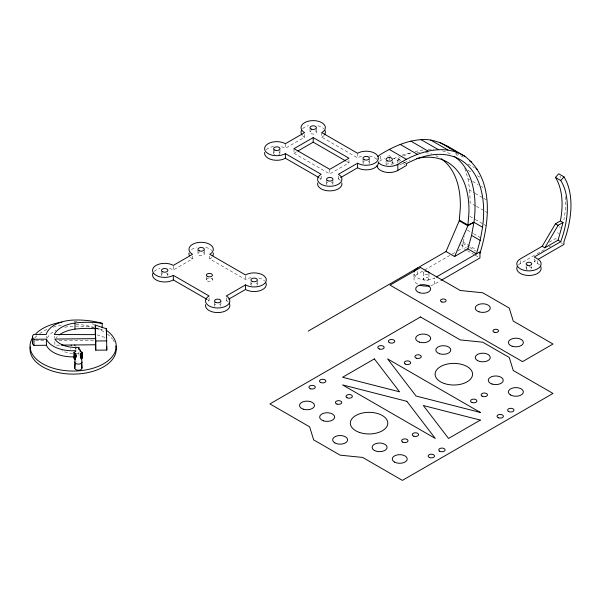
<?xml version="1.0" encoding="UTF-8"?>
<svg xmlns="http://www.w3.org/2000/svg" width="601" height="601" viewBox="0 0 601 601"><rect width="100%" height="100%" fill="white"/><g stroke="black" fill="none" stroke-linecap="round" stroke-linejoin="round"><path stroke-width="0.45" stroke-dasharray="3 2.25" d="M389.238 159.874L389.238 155.531L387.668 156.433M75.966 361.682L75.809 360.525M397.839 163.111L397.847 158.679A113.213 65.366 -60 0 1 400.228 157.447M466.646 250.256L462.732 248.003L462.732 243.397L464.626 236.516M281.433 146.764A12.178 7.032 0 0 1 285.385 148.289L304.594 137.201L304.594 132.611M293.994 148.672L293.994 153.263L296.398 151.873M293.994 153.263L329.761 173.914L348.971 162.826L348.971 159.152M169.369 268.459A12.178 7.032 0 0 1 173.321 269.984L192.523 258.896L192.523 255.222M340.309 180.338A12.178 7.032 0 0 0 338.371 178.88L339.971 177.956M379.577 161.196A12.178 7.032 0 0 1 380.628 160.497L384.542 158.243M228.245 302.033A12.178 7.032 0 0 0 226.307 300.575L227.907 299.651M417.522 284.04A12.178 7.032 0 0 1 417.522 274.101L451.434 254.524M452.237 254.058L454.656 252.66M457.887 250.797L462.732 248.003M430.797 285.565A12.178 7.032 0 0 0 434.748 284.04L440.398 280.78M549.209 242.218L555.444 238.62L558.096 240.152M518.408 264.928A12.178 7.032 0 0 1 520.338 263.478L536.31 254.253M537.106 253.795L545.092 249.182M549.089 246.876L550.681 245.959M539.495 264.928A12.178 7.032 0 0 0 537.564 263.478L534.266 261.57L537.474 259.715M393.46 158.799L398.523 156.463M399.537 164.937L407.14 161.429A104.597 60.393 -60 0 1 409.732 160.49M59.476 345.132L54.849 345.177L54.849 341.676M75.726 353.613L78.866 353.576L78.926 355.461L78.926 350.21M35.594 340.549L45.33 340.587M58.988 340.632L94.522 340.752M96.979 334.84L105.573 337.664M456.099 153.037L464.716 158.003M468.141 164.065L474.399 167.687M467.954 170.278L471.868 172.54M477.344 175.702L479.696 177.062M559.088 226.78L560.417 227.546M464.821 168.475L467.991 178.752L469.554 179.661M472.687 181.464L478.163 184.635M481.296 186.438L482.858 187.339M557.443 232.685L558.765 233.451M560.943 242.654L562.453 243.533M467.991 178.752L469.757 190.216L474.459 192.929M475.241 193.379L483.069 197.902M483.85 198.353L486.983 200.163M397.847 158.679L403.324 161.842M404.112 162.3L406.456 163.652M397.832 158.98L400.972 160.783M401.753 161.233L405.675 163.495M399.402 161.406L393.925 158.243M402.535 163.217L404.886 164.569M475.586 205.827L470.102 202.665L469.757 190.216M476.368 206.278L487.328 212.604M391.582 162.097L397.066 165.26M469.802 216.33L474.497 219.042M475.278 219.493L483.106 224.015M483.888 224.466L486.239 225.826M321.813 132.611L321.813 137.201L357.58 157.853A12.178 7.032 0 0 1 363.042 156.035M467.3 230.093L472.777 233.256M473.565 233.706L480.605 237.778M346.529 161.414L348.971 162.826M462.732 241.88L476.037 249.565M462.732 243.397L468.998 247.011M469.779 247.462L476.037 251.083M460.817 244.795L466.301 247.958M467.428 250.715L474.474 254.779M475.256 255.23L478.388 257.04M319.529 177.949L321.152 178.88A12.178 7.032 0 0 0 319.214 180.338M209.749 256.139L209.749 258.896L245.516 279.54A12.178 7.032 0 0 1 250.97 277.722M207.458 299.636L209.088 300.575A12.178 7.032 0 0 0 207.15 302.033M389.238 155.531L390.8 156.433M455.588 153.48L458.21 156.853M559.907 176.025L560.725 177.52M537.564 260.721L537.564 263.478M534.266 258.821L534.266 261.57M531.757 266.611L531.757 268.444M526.138 265.695L526.138 268.444M520.338 260.721L520.338 263.478M434.748 284.04L434.748 277.925A12.178 7.032 0 0 1 421.474 279.45A12.178 7.032 0 0 1 413.961 272.952L413.961 279.074M428.949 273.823L428.949 279.074A2.81 1.623 0 0 1 424.734 280.479A2.81 1.623 0 0 1 424.734 277.662A2.81 1.623 0 0 1 428.949 279.074M423.329 272.952L423.329 279.074M417.522 271.479L417.522 274.101M392.423 161.098L392.423 164.599M386.052 161.098L386.052 165.47M380.628 156.132L380.628 160.497M369.375 159.152L369.375 162.826M363.012 159.152L363.012 162.826M357.58 153.263L357.58 157.853M338.371 176.131L338.371 178.88M332.946 180.187L332.946 183.853M329.761 169.324L329.761 173.914M326.576 180.187L326.576 183.853M321.152 176.131L321.152 178.88M316.389 128.561L316.389 132.228M310.018 128.561L310.018 132.228M285.385 143.699L285.385 148.289M279.961 149.589L279.961 153.263M273.59 149.589L273.59 153.263M257.311 280.84L257.311 284.513M250.94 281.764L250.94 284.513M245.516 275.874L245.516 279.54M226.307 297.818L226.307 300.575M220.883 300.958L220.883 305.548M214.512 301.875L214.512 305.548M212.416 277.895L212.416 279.735M209.088 297.818L209.088 300.575M206.421 276.978L206.421 279.735M204.317 250.249L204.317 253.922M197.954 250.249L197.954 253.922M173.321 266.311L173.321 269.984M167.889 273.117L167.889 274.95M161.519 271.284L161.519 274.95M75.951 346.476L75.951 349.226A2.81 1.623 0 0 0 75.734 348.61M75.726 347.491L75.726 349.241M54.315 336.244L54.315 337.995M46.217 336.214L46.217 337.965M47.276 338.01A29.584 17.076 0 0 1 55.998 330.347M64.803 327.282A29.584 17.076 0 0 1 74.036 326.155M75.673 326.125A56.697 32.732 0 0 1 93.463 327.492M96.438 328.056A56.697 32.732 0 0 1 102.2 329.476A60.776 35.091 0 0 0 96.22 328.777M56.066 337.905A28.164 16.257 0 0 1 57.253 336.628M72.729 353.478A22.598 13.042 0 0 1 61.828 350.736M34.745 337.935A43.092 24.874 0 0 1 36.999 335.681M39.651 333.57A43.092 24.874 0 0 1 46.908 329.491M53.241 327.162A43.092 24.874 0 0 1 61.986 325.201M75.959 324.405A43.092 24.874 0 0 1 93.869 327.417M96.288 328.244A43.092 24.874 0 0 1 105.16 332.578M107.324 334.081A43.092 24.874 0 0 1 112.507 339.107M112.95 339.708A43.092 24.874 0 0 1 114.37 342.007M74.081 321.295A43.092 24.874 0 0 1 78.761 321.505M92.193 323.856A43.092 24.874 0 0 1 94.68 324.623M70.332 349.226A2.81 1.623 0 0 1 70.542 348.61M154.164 271.442A12.178 7.032 0 0 1 160.046 268.459M219.29 303.956A3.185 1.841 0 0 1 220.454 306.465M214.94 306.465A3.185 1.841 0 0 1 215.759 304.091M256.064 283.056A3.185 1.841 0 0 1 256.882 285.43M251.368 285.43A3.185 1.841 0 0 1 252.533 282.921M203.078 252.465A3.185 1.841 0 0 1 203.484 255.162A3.185 1.841 0 0 1 198.788 255.162A3.185 1.841 0 0 1 199.194 252.465M166.642 273.493A3.185 1.841 0 0 1 167.649 275.656M161.767 275.656A3.185 1.841 0 0 1 162.766 273.493M211.68 257.438A12.178 7.032 0 0 1 209.749 258.896M192.523 258.896A12.178 7.032 0 0 1 190.592 257.438M191.479 249.64A12.178 7.032 0 0 1 196.474 247.424M205.797 247.424A12.178 7.032 0 0 1 211.68 250.407M258.783 278.015A12.178 7.032 0 0 1 264.673 280.998M266.228 149.747A12.178 7.032 0 0 1 273.62 146.471M323.751 135.743A12.178 7.032 0 0 1 321.813 137.201M304.594 137.201A12.178 7.032 0 0 1 302.656 135.743M302.656 128.712A12.178 7.032 0 0 1 308.546 125.737M317.861 125.737A12.178 7.032 0 0 1 323.751 128.712M369.345 156.035A12.178 7.032 0 0 1 376.737 159.31M331.354 182.261A3.185 1.841 0 0 1 332.518 184.777M327.004 184.777A3.185 1.841 0 0 1 328.169 182.261M368.135 161.361A3.185 1.841 0 0 1 368.954 163.742M363.432 163.742A3.185 1.841 0 0 1 364.251 161.361M315.142 130.77A3.185 1.841 0 0 1 315.555 133.475A3.185 1.841 0 0 1 310.852 133.475A3.185 1.841 0 0 1 311.265 130.77M278.714 151.805A3.185 1.841 0 0 1 279.713 153.969M279.533 154.179A3.185 1.841 0 0 1 278.714 154.72M274.837 154.72A3.185 1.841 0 0 1 274.244 154.382M273.831 153.969A3.185 1.841 0 0 1 274.837 151.805M427.844 274.236A2.81 1.623 0 0 1 423.908 273.943A2.81 1.623 0 0 1 424.426 271.667M377.06 159.355A12.178 7.032 0 0 1 377.165 158.439M386.158 164.997A3.185 1.841 0 0 1 389.027 163.637A3.185 1.841 0 0 1 392.175 164.772M401.986 155.223A104.597 60.393 -60 0 1 411.625 152.864M416.996 152.293A104.597 60.393 -60 0 1 419.618 152.226M425.531 152.646A104.597 60.393 -60 0 1 431.706 154.051M435.83 155.644A104.597 60.393 -60 0 1 438.182 156.838M403.406 155.929A113.213 65.366 -60 0 1 411.565 152.707M414.968 151.662A113.213 65.366 -60 0 1 423.735 149.844M428.122 149.431A113.213 65.366 -60 0 1 433.742 149.446M442.546 150.889A113.213 65.366 -60 0 1 452.042 154.915M565.451 196.61A84.688 48.891 -60 0 1 563.866 219.936M527.242 269.736A2.81 1.623 0 0 1 526.882 267.355A2.81 1.623 0 0 1 531.021 267.355A2.81 1.623 0 0 1 530.66 269.736M207.3 280.96A2.997 1.728 0 0 0 212.311 280.179A2.997 1.728 0 0 0 208.637 278.06A2.997 1.728 0 0 0 207.3 280.96"/><path stroke-width="0.9" d="M441.202 280.314L479.951 257.942L479.951 251.827L436.349 276.993M102.2 327.725L102.2 323.353A56.697 32.732 0 0 0 74.892 320.025A29.584 17.076 0 0 0 46.217 334.464L33.821 334.426A6.619 3.824 0 0 0 33.972 339.264L46.405 339.144A26.737 15.438 0 0 0 75.816 350.623L75.839 351.247L73.998 352.344L75.531 353.846L75.966 355.567A48.471 27.984 0 0 0 74.832 362.102L74.832 368.225A3.561 2.058 0 0 0 78.453 370.239A3.561 2.058 0 0 0 81.946 368.15L81.946 362.035A52.009 30.027 0 0 0 80.406 355.281L80.752 353.666L82.187 352.261L80.286 351.164L80.249 350.105L78.926 349.339L78.866 347.461L75.726 347.491A22.598 13.042 0 0 1 54.849 339.054L95.582 338.648L95.747 350.173L106.798 350.06L106.43 328.77L95.266 325.096L95.266 334.276M308.238 331.076L446.01 251.534L459.254 220.807L460.313 207.931A104.597 60.393 -60 0 0 441.164 158.694M446.01 251.534L454.619 256.507L467.863 248.859L471.567 235.419L473.956 222.265A113.213 65.366 -60 0 0 454.198 156.305M467.863 248.859L476.473 253.832L480.176 240.385L482.565 227.238A113.213 65.366 -60 0 0 406.456 163.66L406.456 165.47L397.847 170.444A12.178 7.032 0 0 1 384.572 171.969A12.178 7.032 0 0 1 377.06 165.47M563.039 222.468L558.096 240.152L544.844 247.8L542.2 246.267L520.338 258.888A12.178 7.032 0 0 0 520.338 268.827A12.178 7.032 0 0 0 537.564 268.827A12.178 7.032 0 0 0 537.564 258.888L534.266 256.988L560.741 241.677A79.617 45.969 -60 0 0 560.741 180.495L563.971 176.837L558.667 173.779L555.444 177.43A79.617 45.969 -60 0 1 560.387 220.943L563.039 222.468L558.096 225.322L544.844 247.8M479.951 253.344C489.65 221.934 494.33 178.722 464.821 156.29C451.268 148.575 437.566 138.177 421.053 139.657C406.486 140.694 392.911 146.802 380.628 154.382A12.178 7.032 0 0 0 377.984 156.666M454.619 256.507L467.863 225.781L468.923 212.904A104.597 60.393 -60 0 0 416.561 158.544M542.2 246.267L555.444 223.79L560.387 220.943M81.345 359.037L82.187 358.384L82.187 352.261M313.204 137.584L293.994 148.672L329.761 169.324L348.971 158.236L313.204 137.584L313.204 142.174L345.718 160.948M297.998 150.949L313.204 142.174M357.58 163.202L338.371 174.298A12.178 7.032 0 0 1 338.371 184.237A12.178 7.032 0 0 1 321.152 184.237A12.178 7.032 0 0 1 321.152 174.298L285.385 153.646A12.178 7.032 0 0 1 268.166 153.646A12.178 7.032 0 0 1 268.166 143.699A12.178 7.032 0 0 1 285.385 143.699L304.594 132.611A12.178 7.032 0 0 1 304.594 122.672A12.178 7.032 0 0 1 321.813 122.672A12.178 7.032 0 0 1 321.813 132.611L357.58 153.263A12.178 7.032 0 0 1 374.806 153.263A12.178 7.032 0 0 1 374.806 163.202A12.178 7.032 0 0 1 357.58 163.202L357.58 167.792L340.775 177.498M378.69 162.871A12.178 7.032 0 0 0 397.847 164.328C417.162 151.918 443.688 142.97 464.821 156.29M245.516 284.897L226.307 295.985A12.178 7.032 0 0 1 226.307 305.932A12.178 7.032 0 0 1 209.088 305.932A12.178 7.032 0 0 1 209.088 295.985L173.321 275.333A12.178 7.032 0 0 1 156.095 275.333A12.178 7.032 0 0 1 156.095 265.394A12.178 7.032 0 0 1 173.321 265.394L192.523 254.306A12.178 7.032 0 0 1 192.523 244.359A12.178 7.032 0 0 1 209.749 244.359A12.178 7.032 0 0 1 209.749 254.306L245.516 274.95A12.178 7.032 0 0 1 262.735 274.95A12.178 7.032 0 0 1 262.735 284.897A12.178 7.032 0 0 1 245.516 284.897L245.516 289.487L228.711 299.185M482.565 227.238L473.956 222.265L467.863 225.781L459.254 220.807M538.278 259.256L563.971 244.404L563.971 241.61L566.029 235.487A84.688 48.891 -60 0 0 566.029 180.578L563.971 176.837M473.956 222.265L467.924 225.052L459.314 220.079M95.266 325.096L95.747 340.992L106.798 340.88M32.747 341.691A6.619 3.824 0 0 0 33.972 345.387L46.405 345.259A26.737 15.438 0 0 0 74.208 356.836M61.332 345.109L95.582 344.764M555.444 177.43L560.741 180.495M439.609 142.302L456.828 152.241M469.411 160.715L471.755 162.075M430.714 140.056L447.933 150.002M475.969 168.588L477.532 169.49M421.053 139.657L438.279 149.596M555.444 223.79L558.096 225.322M410.806 141.1L428.025 151.046M400.138 144.375L417.357 154.314M558.096 240.152L560.741 241.677M389.238 149.409L406.456 159.355M471.567 235.419L480.176 240.385M264.703 152.346A12.178 7.032 0 0 0 271.389 159.565A12.178 7.032 0 0 0 285.385 158.236L318.71 177.475M152.947 273.132A12.178 7.032 0 0 0 158.619 281.043A12.178 7.032 0 0 0 173.321 279.923L206.646 299.17M75.35 353.568L75.35 359.691L73.998 358.466L73.998 352.344M447.595 146.351L449.676 148.086M106.685 346.334L106.798 350.06M95.582 338.648L95.461 334.637L54.315 334.494A28.164 16.257 0 0 1 74.982 322.985A60.776 35.091 0 0 1 102.2 323.353M397.847 164.328L397.847 170.444M285.385 153.646L285.385 158.236M173.321 275.333L173.321 279.923M106.43 328.77L106.43 337.033M95.747 340.992L95.747 350.173M81.886 352.471L81.886 358.587M81.601 352.689L81.601 358.812M81.345 352.922L81.345 358.166M81.12 353.163L81.12 358.406M80.925 353.411L80.925 358.654M80.752 353.666L80.752 356.288M80.617 353.929L80.617 356.551M80.511 354.192L80.511 356.814M80.384 355.011L80.406 357.032M80.249 350.105L80.249 351.855M78.866 347.461L78.866 349.211M75.974 355.274L75.966 357.317M75.809 354.402L75.809 357.024M75.688 354.124L75.688 357.618M75.531 353.846L75.531 357.34M75.133 353.305L75.133 359.428M74.982 322.985L74.982 329.108A28.164 16.257 0 0 0 59.131 335.027M74.892 353.05L74.892 359.173M74.622 352.802L74.622 358.925M74.321 352.569L74.321 358.692M46.405 339.144L46.405 345.259M33.972 339.264L33.972 345.387M32.401 336.86L32.401 342.983M81.946 362.035A3.561 2.058 0 0 1 78.453 364.123A3.561 2.058 0 0 1 74.832 362.102M74.832 368.225A48.471 27.984 0 0 1 75.433 363.305M81.375 364.191A52.009 30.027 0 0 1 81.946 368.15M74.982 329.108A60.776 35.091 0 0 1 95.469 328.717M105.904 330.009A43.092 24.874 0 0 1 106.204 362.118A43.092 24.874 0 0 1 51.431 367.654A43.092 24.874 0 0 1 32.815 337.401M35.82 333.728A43.092 24.874 0 0 1 61.986 322.136M115.858 345.981A43.092 24.874 0 0 1 73.84 374.1A43.092 24.874 0 0 1 30.26 346.792M71.151 345.327A2.81 1.623 0 0 1 71.429 345.184M74.547 345.072A2.81 1.623 0 0 1 75.125 345.327M265.89 282.695A12.178 7.032 0 0 1 260.21 290.599A12.178 7.032 0 0 1 245.516 289.487M229.454 303.723A12.178 7.032 0 0 1 218.494 312.565A12.178 7.032 0 0 1 205.625 304.632M213.212 253.006A12.178 7.032 0 0 1 212.897 255.741M189.375 255.741A12.178 7.032 0 0 1 189.06 253.006M341.834 182.937A12.178 7.032 0 0 1 329.761 190.885A12.178 7.032 0 0 1 317.689 182.937M324.968 130.409A12.178 7.032 0 0 1 324.457 134.917M301.95 134.917A12.178 7.032 0 0 1 301.439 130.409M378.269 161.902A12.178 7.032 0 0 1 371.576 169.129A12.178 7.032 0 0 1 357.58 167.792M429.287 285.858A12.178 7.032 0 0 1 420.046 285.159M426.86 271.382A2.81 1.623 0 0 1 428.919 273.162M425.771 271.344A2.81 1.623 0 0 1 426.5 271.344M414.066 272.035A12.178 7.032 0 0 1 417.522 267.978M540.712 266.626A12.178 7.032 0 0 1 528.948 275.476A12.178 7.032 0 0 1 517.191 266.626M420.512 267.55L390.041 285.137L522.517 361.622L552.988 344.027L513.246 321.084L509.272 308.088L482.776 292.785L460.253 290.493L420.512 267.55M420.512 316.96L269.917 403.91L309.658 426.853L313.632 439.857L340.128 455.152L362.651 457.444L402.392 480.387L552.988 393.445L513.246 370.501L509.272 357.497L482.776 342.202L460.253 339.911L420.512 316.96M374.363 358.902L342.57 377.263L399.575 391.822L374.363 358.902M480.334 420.091L448.541 438.445L423.329 405.532L480.334 420.091M480.334 412.444L416.042 396.021L387.607 358.902L480.334 412.444M406.862 401.325L342.57 384.91L435.297 438.445L406.862 401.325M215.759 302.416A3.185 1.841 0 0 0 220.852 301.199A3.185 1.841 0 0 0 216.48 299.26A3.185 1.841 0 0 0 215.759 302.416M252.187 281.381A3.185 1.841 0 0 0 257.281 280.164A3.185 1.841 0 0 0 252.908 278.225A3.185 1.841 0 0 0 252.187 281.381M199.194 250.79A3.185 1.841 0 0 0 204.295 249.573A3.185 1.841 0 0 0 199.915 247.635A3.185 1.841 0 0 0 199.194 250.79M162.766 271.825A3.185 1.841 0 0 0 167.867 270.608A3.185 1.841 0 0 0 163.487 268.662A3.185 1.841 0 0 0 162.766 271.825M207.3 276.37A2.997 1.728 0 0 0 212.311 275.596A2.997 1.728 0 0 0 208.637 273.47A2.997 1.728 0 0 0 207.3 276.37M327.823 180.728A3.185 1.841 0 0 0 332.924 179.504A3.185 1.841 0 0 0 328.544 177.565A3.185 1.841 0 0 0 327.823 180.728M364.251 159.693A3.185 1.841 0 0 0 369.352 158.476A3.185 1.841 0 0 0 364.972 156.538A3.185 1.841 0 0 0 364.251 159.693M311.265 129.102A3.185 1.841 0 0 0 316.359 127.878A3.185 1.841 0 0 0 311.987 125.94A3.185 1.841 0 0 0 311.265 129.102M274.837 150.13A3.185 1.841 0 0 0 279.931 148.913A3.185 1.841 0 0 0 275.558 146.975A3.185 1.841 0 0 0 274.837 150.13M387.645 160.948A3.185 1.841 0 0 0 392.423 159.355A3.185 1.841 0 0 0 387.645 157.762A3.185 1.841 0 0 0 387.645 160.948M527.242 265.146A2.81 1.623 0 0 0 531.735 264.072A2.81 1.623 0 0 0 527.873 262.359A2.81 1.623 0 0 0 527.242 265.146M494.353 332.278A2.81 1.623 0 0 0 498.567 330.873A2.81 1.623 0 0 0 494.353 329.468A2.81 1.623 0 0 0 494.353 332.278M441.893 301.995A2.81 1.623 0 0 0 446.107 300.59A2.81 1.623 0 0 0 441.893 299.185A2.81 1.623 0 0 0 441.893 301.995M512.15 346.251A7.497 4.327 0 0 0 523.388 342.502A7.497 4.327 0 0 0 512.15 338.754A7.497 4.327 0 0 0 512.15 346.251M479.027 311.829A7.497 4.327 0 0 0 490.266 308.088A7.497 4.327 0 0 0 479.027 304.339A7.497 4.327 0 0 0 479.027 311.829M419.415 292.71A7.497 4.327 0 0 0 430.654 288.961A7.497 4.327 0 0 0 419.415 285.22A7.497 4.327 0 0 0 419.415 292.71M379.389 349.023A3.185 1.841 0 0 0 384.167 347.431A3.185 1.841 0 0 0 379.389 345.838A3.185 1.841 0 0 0 379.389 349.023M320.446 382.386A3.185 1.841 0 0 0 325.772 381.56A3.185 1.841 0 0 0 321.873 379.306A3.185 1.841 0 0 0 320.446 382.386M498.612 417.86A3.185 1.841 0 0 0 503.39 416.268A3.185 1.841 0 0 0 498.612 414.675A3.185 1.841 0 0 0 498.612 417.86M439.669 451.216A3.185 1.841 0 0 0 444.995 450.397A3.185 1.841 0 0 0 441.096 448.143A3.185 1.841 0 0 0 439.669 451.216M389.328 342.615A3.185 1.841 0 0 0 394.654 341.789A3.185 1.841 0 0 0 390.755 339.535A3.185 1.841 0 0 0 389.328 342.615M310.507 388.794A3.185 1.841 0 0 0 315.285 387.202A3.185 1.841 0 0 0 310.507 385.609A3.185 1.841 0 0 0 310.507 388.794M508.551 411.452A3.185 1.841 0 0 0 513.885 410.626A3.185 1.841 0 0 0 509.979 408.372A3.185 1.841 0 0 0 508.551 411.452M429.73 457.631A3.185 1.841 0 0 0 434.508 456.039A3.185 1.841 0 0 0 429.73 454.446A3.185 1.841 0 0 0 429.73 457.631M419.415 342.127A7.497 4.327 0 0 0 430.654 338.378A7.497 4.327 0 0 0 419.415 334.629A7.497 4.327 0 0 0 419.415 342.127M510.595 394.977A7.497 4.327 0 0 0 523.133 393.031A7.497 4.327 0 0 0 513.953 387.735A7.497 4.327 0 0 0 510.595 394.977M477.479 360.555A7.497 4.327 0 0 0 490.01 358.617A7.497 4.327 0 0 0 480.838 353.32A7.497 4.327 0 0 0 477.479 360.555M439.556 353.749A7.497 4.327 0 0 0 450.795 350A7.497 4.327 0 0 0 439.556 346.259A7.497 4.327 0 0 0 439.556 353.749M492.009 384.039A7.497 4.327 0 0 0 503.247 380.29A7.497 4.327 0 0 0 492.009 376.542A7.497 4.327 0 0 0 492.009 384.039M303.265 409.183A7.497 4.327 0 0 0 314.503 405.435A7.497 4.327 0 0 0 303.265 401.693A7.497 4.327 0 0 0 303.265 409.183M394.444 462.034A7.497 4.327 0 0 0 406.982 460.096A7.497 4.327 0 0 0 397.802 454.799A7.497 4.327 0 0 0 394.444 462.034M334.832 442.914A7.497 4.327 0 0 0 347.363 440.976A7.497 4.327 0 0 0 338.19 435.672A7.497 4.327 0 0 0 334.832 442.914M323.398 420.813A7.497 4.327 0 0 0 334.644 417.064A7.497 4.327 0 0 0 323.398 413.315A7.497 4.327 0 0 0 323.398 420.813M374.303 450.412A7.497 4.327 0 0 0 386.841 448.466A7.497 4.327 0 0 0 377.661 443.17A7.497 4.327 0 0 0 374.303 450.412M416.485 358.204A3.185 1.841 0 0 0 421.263 356.611A3.185 1.841 0 0 0 416.485 355.018A3.185 1.841 0 0 0 416.485 358.204M346.935 397.682A3.185 1.841 0 0 0 352.269 396.855A3.185 1.841 0 0 0 348.362 394.609A3.185 1.841 0 0 0 346.935 397.682M337.003 404.09A3.185 1.841 0 0 0 341.774 402.497A3.185 1.841 0 0 0 337.003 400.905A3.185 1.841 0 0 0 337.003 404.09M482.062 396.149A3.185 1.841 0 0 0 487.388 395.33A3.185 1.841 0 0 0 483.489 393.077A3.185 1.841 0 0 0 482.062 396.149M472.123 402.565A3.185 1.841 0 0 0 476.901 400.972A3.185 1.841 0 0 0 472.123 399.38A3.185 1.841 0 0 0 472.123 402.565M413.834 436.213A3.185 1.841 0 0 0 418.612 434.621A3.185 1.841 0 0 0 413.834 433.028A3.185 1.841 0 0 0 413.834 436.213M402.572 442.043A3.185 1.841 0 0 0 407.906 441.217A3.185 1.841 0 0 0 404.007 438.963A3.185 1.841 0 0 0 402.572 442.043M405.224 364.033A3.185 1.841 0 0 0 410.551 363.207A3.185 1.841 0 0 0 406.652 360.953A3.185 1.841 0 0 0 405.224 364.033M359.691 432.517A18.736 10.818 0 0 0 387.795 423.149A18.736 10.818 0 0 0 359.691 413.781A18.736 10.818 0 0 0 359.691 432.517M444.477 383.566A18.736 10.818 0 0 0 472.574 374.205A18.736 10.818 0 0 0 444.477 364.837A18.736 10.818 0 0 0 444.477 383.566"/></g></svg>
